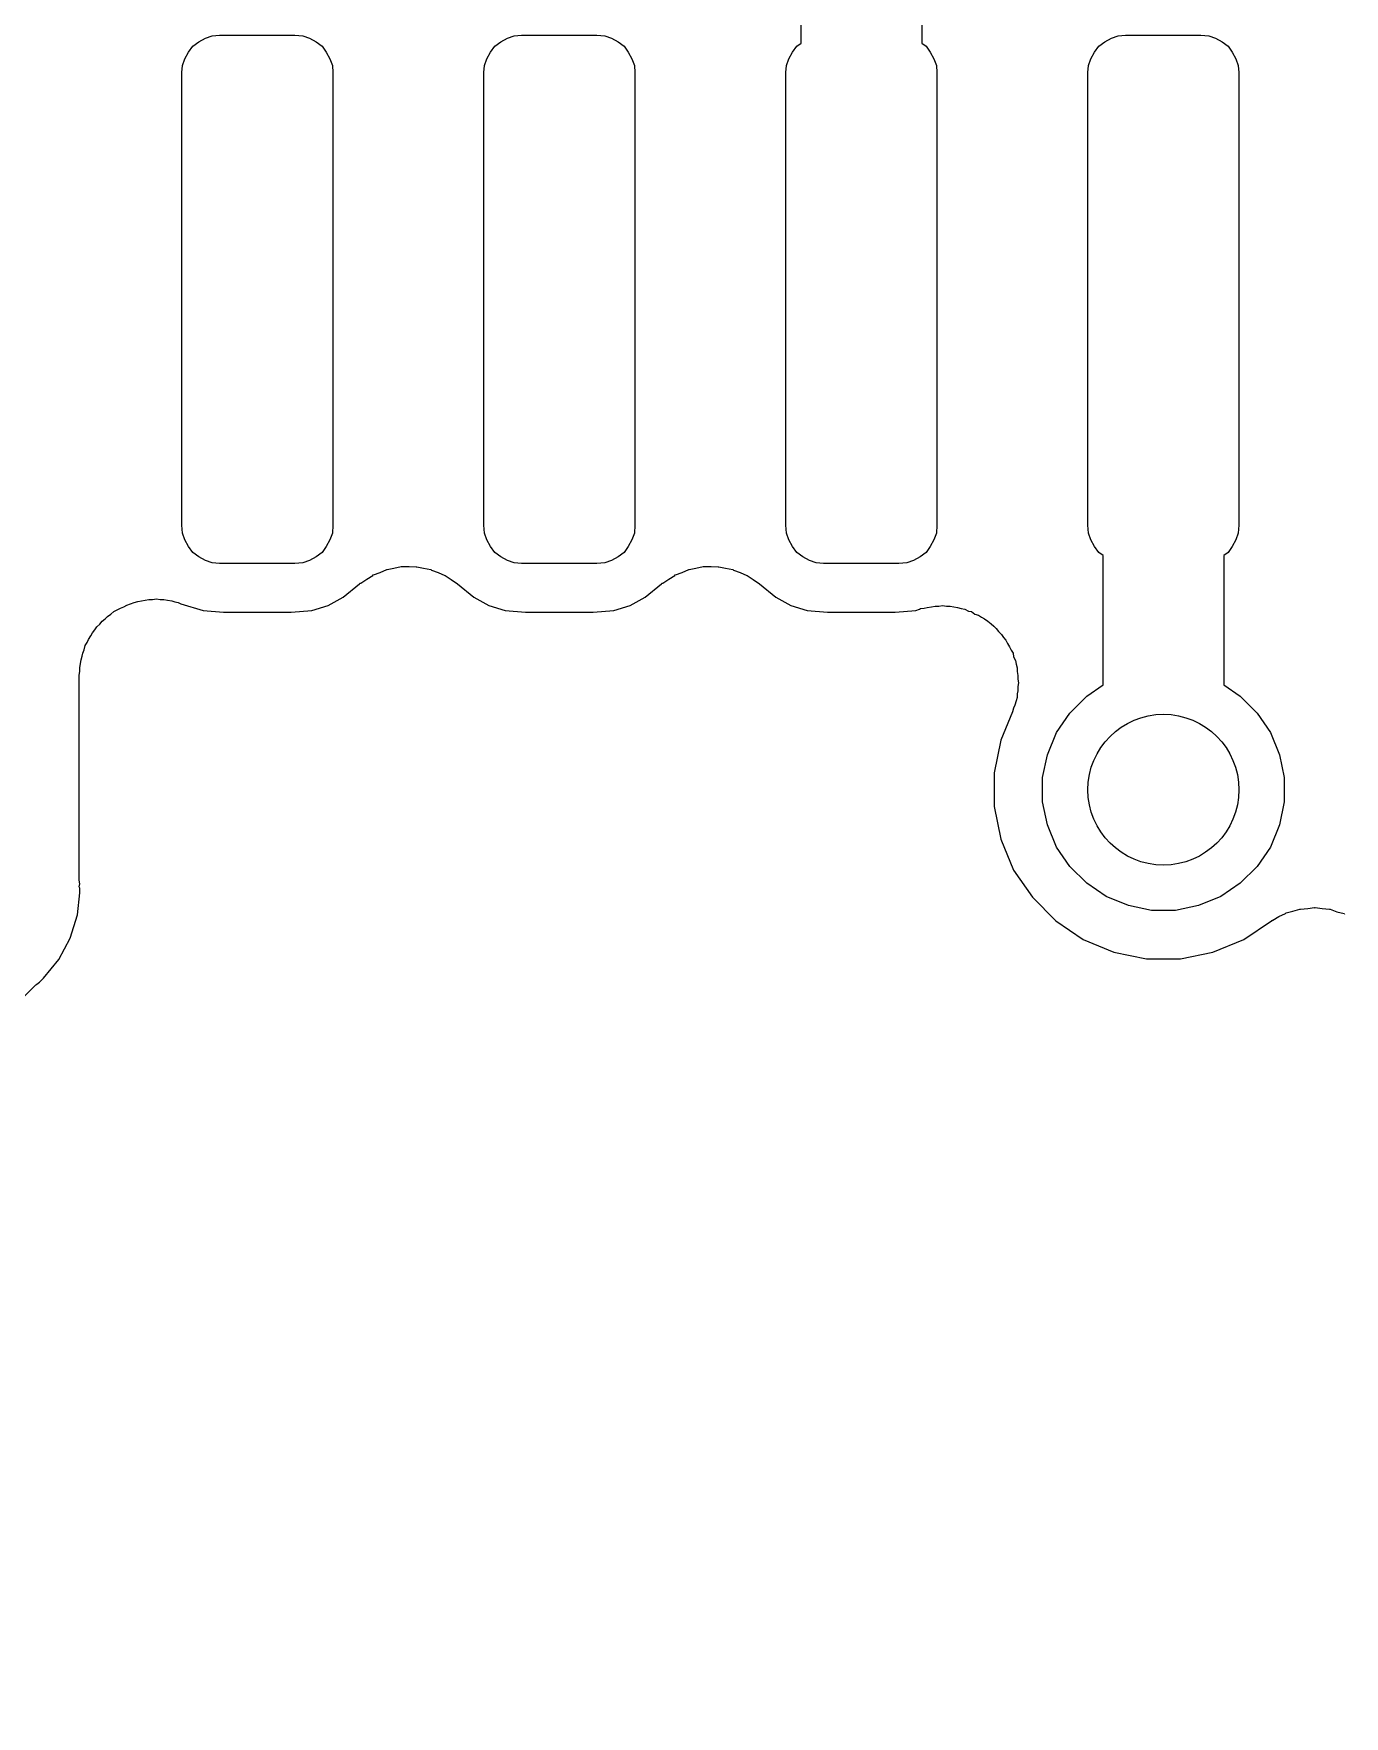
# Model space of a CAD drawing. Extents: x 115.8 to 161.5, y -138.1 to -92.5.
# Drawn here: x 150.429 to 152.599, y -122.735 to -119.947 of the extents above; entities that cross this region are included whole.
import ezdxf

# ---------------------------------------------------------------- set-up
doc = ezdxf.new("R2010")
doc.units = 0
doc.layers.add('BLACK', color=7, linetype='CONTINUOUS')

msp = doc.modelspace()

# ---------------------------------------------------------------- linework, layer by layer
at = {"layer": 'BLACK', "linetype": 'CONTINUOUS'}
for p, q in [((151.7, -119.963), (151.7, -119.705)), ((151.9, -119.741), (151.9, -119.963)), ((150.686, -119.978), (150.693, -119.968)), ((150.693, -119.968), (150.703, -119.961)), ((150.703, -119.961), (150.714, -119.955)), ((150.714, -119.955), (150.725, -119.951)), ((150.725, -119.951), (150.737, -119.95)), ((150.737, -119.95), (150.862, -119.95)), ((150.862, -119.95), (150.875, -119.951)), ((150.875, -119.951), (150.886, -119.955)), ((150.886, -119.955), (150.897, -119.961)), ((150.897, -119.961), (150.907, -119.968)), ((150.907, -119.968), (150.914, -119.978)), ((151.186, -119.978), (151.193, -119.968)), ((151.193, -119.968), (151.203, -119.961)), ((151.203, -119.961), (151.214, -119.955)), ((151.214, -119.955), (151.225, -119.951)), ((151.225, -119.951), (151.237, -119.95)), ((151.237, -119.95), (151.362, -119.95)), ((151.362, -119.95), (151.375, -119.951)), ((151.375, -119.951), (151.386, -119.955)), ((151.386, -119.955), (151.397, -119.961)), ((151.397, -119.961), (151.407, -119.968)), ((151.407, -119.968), (151.414, -119.978)), ((151.686, -119.978), (151.693, -119.968)), ((151.693, -119.968), (151.7, -119.963)), ((151.9, -119.963), (151.907, -119.968)), ((151.907, -119.968), (151.914, -119.978)), ((152.186, -119.978), (152.193, -119.968)), ((152.193, -119.968), (152.203, -119.961)), ((152.203, -119.961), (152.214, -119.955)), ((152.214, -119.955), (152.225, -119.951)), ((152.225, -119.951), (152.237, -119.95)), ((152.237, -119.95), (152.362, -119.95)), ((152.362, -119.95), (152.375, -119.951)), ((152.375, -119.951), (152.386, -119.955)), ((152.386, -119.955), (152.397, -119.961)), ((152.397, -119.961), (152.407, -119.968)), ((152.407, -119.968), (152.414, -119.978)), ((150.675, -120.012), (150.676, -120)), ((150.676, -120), (150.68, -119.989)), ((150.68, -119.989), (150.686, -119.978)), ((150.914, -119.978), (150.92, -119.989)), ((150.92, -119.989), (150.924, -120)), ((150.924, -120), (150.925, -120.012)), ((151.175, -120.012), (151.176, -120)), ((151.176, -120), (151.18, -119.989)), ((151.18, -119.989), (151.186, -119.978)), ((151.414, -119.978), (151.42, -119.989)), ((151.42, -119.989), (151.424, -120)), ((151.424, -120), (151.425, -120.012)), ((151.675, -120.012), (151.676, -120)), ((151.676, -120), (151.68, -119.989)), ((151.68, -119.989), (151.686, -119.978)), ((151.914, -119.978), (151.92, -119.989)), ((151.92, -119.989), (151.924, -120)), ((151.924, -120), (151.925, -120.012)), ((152.175, -120.012), (152.176, -120)), ((152.176, -120), (152.18, -119.989)), ((152.18, -119.989), (152.186, -119.978)), ((152.414, -119.978), (152.42, -119.989)), ((152.42, -119.989), (152.424, -120)), ((152.424, -120), (152.425, -120.012)), ((150.675, -120.762), (150.675, -120.012)), ((150.925, -120.012), (150.925, -120.762)), ((151.175, -120.762), (151.175, -120.012)), ((151.425, -120.012), (151.425, -120.762)), ((151.675, -120.762), (151.675, -120.012)), ((151.925, -120.012), (151.925, -120.762)), ((152.175, -120.762), (152.175, -120.012)), ((152.425, -120.012), (152.425, -120.762)), ((150.676, -120.775), (150.675, -120.762)), ((150.68, -120.786), (150.676, -120.775)), ((150.924, -120.775), (150.92, -120.786)), ((150.925, -120.762), (150.924, -120.775)), ((151.176, -120.775), (151.175, -120.762)), ((151.18, -120.786), (151.176, -120.775)), ((151.424, -120.775), (151.42, -120.786)), ((151.425, -120.762), (151.424, -120.775)), ((151.676, -120.775), (151.675, -120.762)), ((151.68, -120.786), (151.676, -120.775)), ((151.924, -120.775), (151.92, -120.786)), ((151.925, -120.762), (151.924, -120.775)), ((152.176, -120.775), (152.175, -120.762)), ((152.18, -120.786), (152.176, -120.775)), ((152.424, -120.775), (152.42, -120.786)), ((152.425, -120.762), (152.424, -120.775)), ((150.686, -120.797), (150.68, -120.786)), ((150.693, -120.807), (150.686, -120.797)), ((150.703, -120.814), (150.693, -120.807)), ((150.907, -120.807), (150.897, -120.814)), ((150.914, -120.797), (150.907, -120.807)), ((150.92, -120.786), (150.914, -120.797)), ((151.186, -120.797), (151.18, -120.786)), ((151.193, -120.807), (151.186, -120.797)), ((151.203, -120.814), (151.193, -120.807)), ((151.407, -120.807), (151.397, -120.814)), ((151.414, -120.797), (151.407, -120.807)), ((151.42, -120.786), (151.414, -120.797)), ((151.686, -120.797), (151.68, -120.786)), ((151.693, -120.807), (151.686, -120.797)), ((151.703, -120.814), (151.693, -120.807)), ((151.907, -120.807), (151.897, -120.814)), ((151.914, -120.797), (151.907, -120.807)), ((151.92, -120.786), (151.914, -120.797)), ((152.186, -120.797), (152.18, -120.786)), ((152.193, -120.807), (152.186, -120.797)), ((152.2, -120.812), (152.193, -120.807)), ((152.407, -120.807), (152.4, -120.812)), ((152.414, -120.797), (152.407, -120.807)), ((152.42, -120.786), (152.414, -120.797)), ((150.714, -120.82), (150.703, -120.814)), ((150.725, -120.824), (150.714, -120.82)), ((150.737, -120.825), (150.725, -120.824)), ((150.862, -120.825), (150.737, -120.825)), ((150.875, -120.824), (150.862, -120.825)), ((150.886, -120.82), (150.875, -120.824)), ((150.897, -120.814), (150.886, -120.82)), ((151.003, -120.84), (151.014, -120.835)), ((151.014, -120.835), (151.014, -120.835)), ((151.014, -120.835), (151.015, -120.835)), ((151.015, -120.835), (151.026, -120.833)), ((151.026, -120.833), (151.038, -120.83)), ((151.038, -120.83), (151.038, -120.83)), ((151.038, -120.83), (151.039, -120.83)), ((151.039, -120.83), (151.051, -120.83)), ((151.051, -120.83), (151.063, -120.831)), ((151.063, -120.831), (151.063, -120.831)), ((151.063, -120.831), (151.064, -120.831)), ((151.064, -120.831), (151.075, -120.833)), ((151.075, -120.833), (151.087, -120.835)), ((151.087, -120.835), (151.088, -120.836)), ((151.088, -120.836), (151.088, -120.836)), ((151.088, -120.836), (151.099, -120.84)), ((151.214, -120.82), (151.203, -120.814)), ((151.225, -120.824), (151.214, -120.82)), ((151.237, -120.825), (151.225, -120.824)), ((151.362, -120.825), (151.237, -120.825)), ((151.375, -120.824), (151.362, -120.825)), ((151.386, -120.82), (151.375, -120.824)), ((151.397, -120.814), (151.386, -120.82)), ((151.503, -120.84), (151.514, -120.835)), ((151.514, -120.835), (151.514, -120.835)), ((151.514, -120.835), (151.515, -120.835)), ((151.515, -120.835), (151.526, -120.833)), ((151.526, -120.833), (151.538, -120.83)), ((151.538, -120.83), (151.538, -120.83)), ((151.538, -120.83), (151.539, -120.83)), ((151.539, -120.83), (151.551, -120.83)), ((151.551, -120.83), (151.563, -120.831)), ((151.563, -120.831), (151.563, -120.831)), ((151.563, -120.831), (151.564, -120.831)), ((151.564, -120.831), (151.575, -120.833)), ((151.575, -120.833), (151.587, -120.835)), ((151.587, -120.835), (151.588, -120.836)), ((151.588, -120.836), (151.588, -120.836)), ((151.588, -120.836), (151.599, -120.84)), ((151.714, -120.82), (151.703, -120.814)), ((151.725, -120.824), (151.714, -120.82)), ((151.737, -120.825), (151.725, -120.824)), ((151.862, -120.825), (151.737, -120.825)), ((151.875, -120.824), (151.862, -120.825)), ((151.886, -120.82), (151.875, -120.824)), ((151.897, -120.814), (151.886, -120.82)), ((152.2, -121.026), (152.2, -120.812)), ((152.4, -120.812), (152.4, -121.026)), ((150.942, -120.881), (150.969, -120.859)), ((150.969, -120.859), (150.97, -120.858)), ((150.97, -120.858), (150.97, -120.858)), ((150.97, -120.858), (150.97, -120.858)), ((150.97, -120.858), (150.971, -120.858)), ((150.971, -120.858), (150.981, -120.851)), ((150.981, -120.851), (150.991, -120.845)), ((150.991, -120.845), (150.991, -120.844)), ((150.991, -120.844), (150.992, -120.844)), ((150.992, -120.844), (151.003, -120.84)), ((151.099, -120.84), (151.11, -120.845)), ((151.11, -120.845), (151.11, -120.845)), ((151.11, -120.845), (151.111, -120.845)), ((151.111, -120.845), (151.121, -120.852)), ((151.121, -120.852), (151.131, -120.859)), ((151.131, -120.859), (151.158, -120.881)), ((151.442, -120.881), (151.469, -120.859)), ((151.469, -120.859), (151.47, -120.858)), ((151.47, -120.858), (151.47, -120.858)), ((151.47, -120.858), (151.47, -120.858)), ((151.47, -120.858), (151.471, -120.858)), ((151.471, -120.858), (151.481, -120.851)), ((151.481, -120.851), (151.491, -120.845)), ((151.491, -120.845), (151.491, -120.844)), ((151.491, -120.844), (151.492, -120.844)), ((151.492, -120.844), (151.503, -120.84)), ((151.599, -120.84), (151.61, -120.845)), ((151.61, -120.845), (151.61, -120.845)), ((151.61, -120.845), (151.611, -120.845)), ((151.611, -120.845), (151.621, -120.852)), ((151.621, -120.852), (151.631, -120.859)), ((151.631, -120.859), (151.658, -120.881)), ((150.584, -120.894), (150.59, -120.892)), ((150.59, -120.892), (150.596, -120.89)), ((150.596, -120.89), (150.602, -120.888)), ((150.602, -120.888), (150.608, -120.887)), ((150.608, -120.887), (150.614, -120.886)), ((150.614, -120.886), (150.62, -120.885)), ((150.62, -120.885), (150.626, -120.885)), ((150.626, -120.885), (150.633, -120.884)), ((150.633, -120.884), (150.639, -120.885)), ((150.639, -120.885), (150.645, -120.885)), ((150.645, -120.885), (150.651, -120.886)), ((150.651, -120.886), (150.658, -120.887)), ((150.658, -120.887), (150.663, -120.889)), ((150.663, -120.889), (150.669, -120.89)), ((150.669, -120.89), (150.673, -120.892)), ((150.673, -120.892), (150.71, -120.903)), ((150.917, -120.895), (150.942, -120.881)), ((151.158, -120.881), (151.183, -120.895)), ((151.417, -120.895), (151.442, -120.881)), ((151.658, -120.881), (151.683, -120.895)), ((150.539, -120.926), (150.543, -120.921)), ((150.543, -120.921), (150.548, -120.917)), ((150.548, -120.917), (150.552, -120.913)), ((150.552, -120.913), (150.557, -120.909)), ((150.557, -120.909), (150.562, -120.905)), ((150.562, -120.905), (150.568, -120.902)), ((150.568, -120.902), (150.573, -120.899)), ((150.573, -120.899), (150.579, -120.897)), ((150.579, -120.897), (150.584, -120.894)), ((150.71, -120.903), (150.744, -120.906)), ((150.744, -120.906), (150.856, -120.906)), ((150.856, -120.906), (150.89, -120.903)), ((150.89, -120.903), (150.917, -120.895)), ((151.183, -120.895), (151.21, -120.903)), ((151.21, -120.903), (151.244, -120.906)), ((151.244, -120.906), (151.356, -120.906)), ((151.356, -120.906), (151.39, -120.903)), ((151.39, -120.903), (151.417, -120.895)), ((151.683, -120.895), (151.71, -120.903)), ((151.71, -120.903), (151.744, -120.906)), ((151.744, -120.906), (151.856, -120.906)), ((151.856, -120.906), (151.89, -120.903)), ((151.89, -120.903), (151.896, -120.901)), ((151.896, -120.901), (151.898, -120.9)), ((151.898, -120.9), (151.904, -120.899)), ((151.904, -120.899), (151.909, -120.898)), ((151.909, -120.898), (151.916, -120.897)), ((151.916, -120.897), (151.922, -120.896)), ((151.922, -120.896), (151.928, -120.896)), ((151.928, -120.896), (151.934, -120.895)), ((151.934, -120.895), (151.941, -120.896)), ((151.941, -120.896), (151.947, -120.896)), ((151.947, -120.896), (151.953, -120.897)), ((151.953, -120.897), (151.959, -120.898)), ((151.959, -120.898), (151.965, -120.9)), ((151.965, -120.9), (151.971, -120.901)), ((151.971, -120.901), (151.977, -120.904)), ((151.977, -120.904), (151.982, -120.905)), ((151.982, -120.905), (151.988, -120.909)), ((151.988, -120.909), (151.994, -120.911)), ((151.994, -120.911), (151.999, -120.914)), ((151.999, -120.914), (152.004, -120.917)), ((152.004, -120.917), (152.009, -120.921)), ((152.009, -120.921), (152.015, -120.925)), ((150.52, -120.951), (150.524, -120.945)), ((150.524, -120.945), (150.527, -120.94)), ((150.527, -120.94), (150.531, -120.935)), ((150.531, -120.935), (150.534, -120.93)), ((150.534, -120.93), (150.539, -120.926)), ((152.015, -120.925), (152.019, -120.929)), ((152.019, -120.929), (152.023, -120.933)), ((152.023, -120.933), (152.027, -120.938)), ((152.027, -120.938), (152.032, -120.943)), ((152.032, -120.943), (152.035, -120.948)), ((152.035, -120.948), (152.039, -120.952)), ((150.51, -120.979), (150.511, -120.974)), ((150.511, -120.974), (150.513, -120.968)), ((150.513, -120.968), (150.515, -120.961)), ((150.515, -120.961), (150.518, -120.956)), ((150.518, -120.956), (150.52, -120.951)), ((152.039, -120.952), (152.042, -120.958)), ((152.042, -120.958), (152.045, -120.963)), ((152.045, -120.963), (152.048, -120.969)), ((152.048, -120.969), (152.051, -120.974)), ((152.051, -120.974), (152.052, -120.98)), ((150.505, -121.01), (150.506, -121.004)), ((150.506, -120.998), (150.507, -120.991)), ((150.506, -121.004), (150.506, -120.998)), ((150.507, -120.991), (150.508, -120.985)), ((150.508, -120.985), (150.51, -120.979)), ((152.052, -120.98), (152.055, -120.986)), ((152.055, -120.986), (152.056, -120.992)), ((152.056, -120.992), (152.058, -120.998)), ((152.058, -120.998), (152.058, -121.004)), ((152.058, -121.004), (152.059, -121.011)), ((150.505, -121.011), (150.505, -121.01)), ((150.505, -121.35), (150.505, -121.011)), ((152.059, -121.011), (152.059, -121.017)), ((152.059, -121.017), (152.06, -121.023)), ((152.06, -121.023), (152.059, -121.029)), ((152.059, -121.029), (152.059, -121.036)), ((152.173, -121.045), (152.2, -121.026)), ((152.4, -121.026), (152.427, -121.045)), ((152.054, -121.06), (152.052, -121.065)), ((152.056, -121.053), (152.054, -121.06)), ((152.058, -121.047), (152.056, -121.053)), ((152.059, -121.036), (152.058, -121.041)), ((152.058, -121.041), (152.058, -121.047)), ((152.145, -121.073), (152.173, -121.045)), ((152.427, -121.045), (152.455, -121.073)), ((152.05, -121.071), (152.031, -121.118)), ((152.052, -121.065), (152.05, -121.071)), ((152.123, -121.105), (152.145, -121.073)), ((152.455, -121.073), (152.477, -121.105)), ((152.108, -121.142), (152.123, -121.105)), ((152.477, -121.105), (152.492, -121.142)), ((152.031, -121.118), (152.02, -121.172)), ((152.1, -121.18), (152.108, -121.142)), ((152.492, -121.142), (152.5, -121.18)), ((152.02, -121.172), (152.02, -121.228)), ((152.1, -121.22), (152.1, -121.18)), ((152.5, -121.18), (152.5, -121.22)), ((152.02, -121.228), (152.031, -121.282)), ((152.108, -121.258), (152.1, -121.22)), ((152.5, -121.22), (152.492, -121.258)), ((152.031, -121.282), (152.052, -121.333)), ((152.123, -121.295), (152.108, -121.258)), ((152.492, -121.258), (152.477, -121.295)), ((152.145, -121.327), (152.123, -121.295)), ((152.477, -121.295), (152.455, -121.327)), ((152.052, -121.333), (152.083, -121.378)), ((152.173, -121.355), (152.145, -121.327)), ((152.455, -121.327), (152.427, -121.355)), ((150.506, -121.356), (150.505, -121.35)), ((150.505, -121.361), (150.506, -121.356)), ((150.506, -121.363), (150.505, -121.361)), ((150.506, -121.367), (150.506, -121.363)), ((150.506, -121.371), (150.506, -121.367)), ((152.205, -121.377), (152.173, -121.355)), ((152.427, -121.355), (152.395, -121.377)), ((150.502, -121.407), (150.506, -121.371)), ((150.506, -121.371), (150.506, -121.371)), ((152.083, -121.378), (152.122, -121.417)), ((152.242, -121.392), (152.205, -121.377)), ((152.28, -121.4), (152.242, -121.392)), ((152.358, -121.392), (152.32, -121.4)), ((152.395, -121.377), (152.358, -121.392)), ((152.539, -121.397), (152.55, -121.395)), ((152.55, -121.395), (152.551, -121.396)), ((152.551, -121.396), (152.551, -121.395)), ((152.551, -121.395), (152.563, -121.397)), ((150.49, -121.446), (150.502, -121.407)), ((152.122, -121.417), (152.167, -121.448)), ((152.32, -121.4), (152.28, -121.4)), ((152.433, -121.448), (152.479, -121.417)), ((152.479, -121.417), (152.48, -121.417)), ((152.48, -121.417), (152.48, -121.416)), ((152.48, -121.416), (152.48, -121.416)), ((152.48, -121.416), (152.481, -121.416)), ((152.481, -121.416), (152.491, -121.41)), ((152.491, -121.41), (152.502, -121.405)), ((152.502, -121.405), (152.503, -121.404)), ((152.502, -121.405), (152.502, -121.405)), ((152.503, -121.404), (152.514, -121.401)), ((152.514, -121.401), (152.526, -121.398)), ((152.526, -121.398), (152.526, -121.398)), ((152.526, -121.398), (152.527, -121.398)), ((152.527, -121.398), (152.539, -121.397)), ((152.563, -121.397), (152.575, -121.398)), ((152.575, -121.398), (152.576, -121.398)), ((152.576, -121.398), (152.576, -121.398)), ((152.576, -121.398), (152.587, -121.402)), ((152.587, -121.402), (152.599, -121.405)), ((152.599, -121.405), (152.599, -121.405)), ((152.599, -121.405), (152.6, -121.406)), ((150.471, -121.481), (150.49, -121.446)), ((152.167, -121.448), (152.218, -121.469)), ((152.382, -121.469), (152.433, -121.448)), ((152.218, -121.469), (152.272, -121.48)), ((152.328, -121.48), (152.382, -121.469)), ((150.446, -121.512), (150.471, -121.481)), ((152.272, -121.48), (152.328, -121.48)), ((149.221, -122.735), (150.433, -121.523)), ((150.433, -121.523), (150.435, -121.522)), ((150.435, -121.522), (150.439, -121.519)), ((150.439, -121.519), (150.443, -121.515)), ((150.443, -121.515), (150.446, -121.512))]:
    msp.add_line(p, q, dxfattribs=at)
at = {"layer": 'BLACK'}
msp.add_circle((152.3, -121.2), 0.125, dxfattribs=at)

doc.saveas('drawing.dxf')
